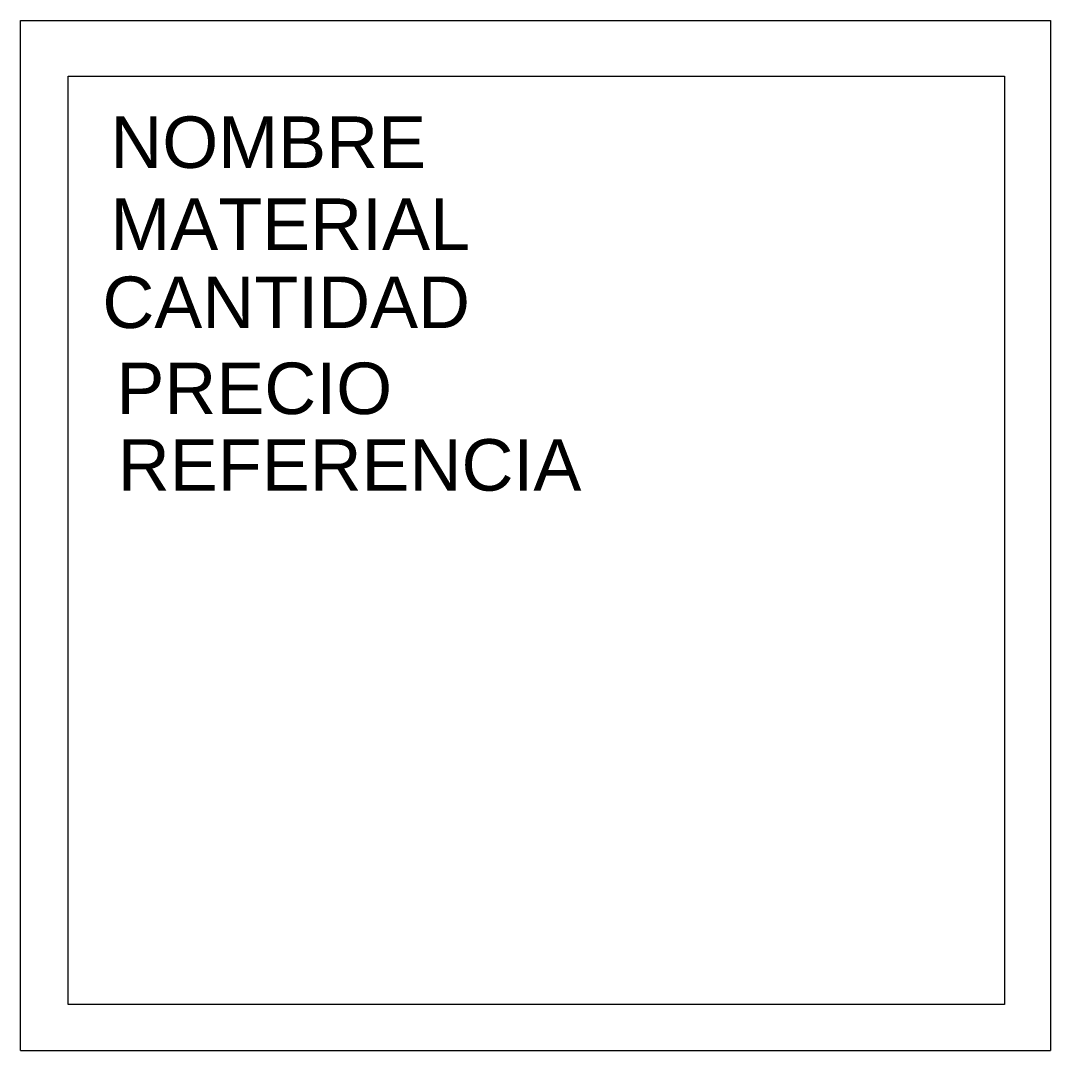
# Model space of a CAD drawing. Header units: centimetres. Extents: x 10.1 to 60.1, y 10.3 to 60.3.
import ezdxf

# ---------------------------------------------------------------- set-up
doc = ezdxf.new("R2010")
doc.units = ezdxf.units.CM
doc.styles.get("Standard").update_dxf_attribs({"font": 'arial.ttf'})

msp = doc.modelspace()

# ---------------------------------------------------------------- linework, layer by layer
for p, q in [((10.052, 10.343), (10.052, 60.343)), ((10.052, 60.343), (60.052, 60.343)), ((60.052, 60.343), (60.052, 10.343)), ((12.355, 57.64), (57.828, 57.64)), ((12.355, 12.574), (12.355, 57.64)), ((57.828, 57.64), (57.828, 12.574)), ((57.828, 12.574), (12.355, 12.574)), ((10.052, 10.343), (60.052, 10.343))]:
    msp.add_line(p, q)

# ---------------------------------------------------------------- texts
msp.add_attdef('NOMBRE', (14.411, 53.189), 'MesaTVCAD', height=2.5)
for tag, p, s, flags in [('MATERIAL', (14.411, 49.206), 'MaderaCAD', 1), ('CANTIDAD', (14.023, 45.416), '1', 3), ('PRECIO', (14.703, 41.238), '150000', 9), ('REFERENCIA', (14.773, 37.52), 'MesaTVCADR', 5)]:
    msp.add_attdef(tag, p, s, height=2.5, dxfattribs=dict(flags=flags))

doc.saveas('drawing.dxf')
